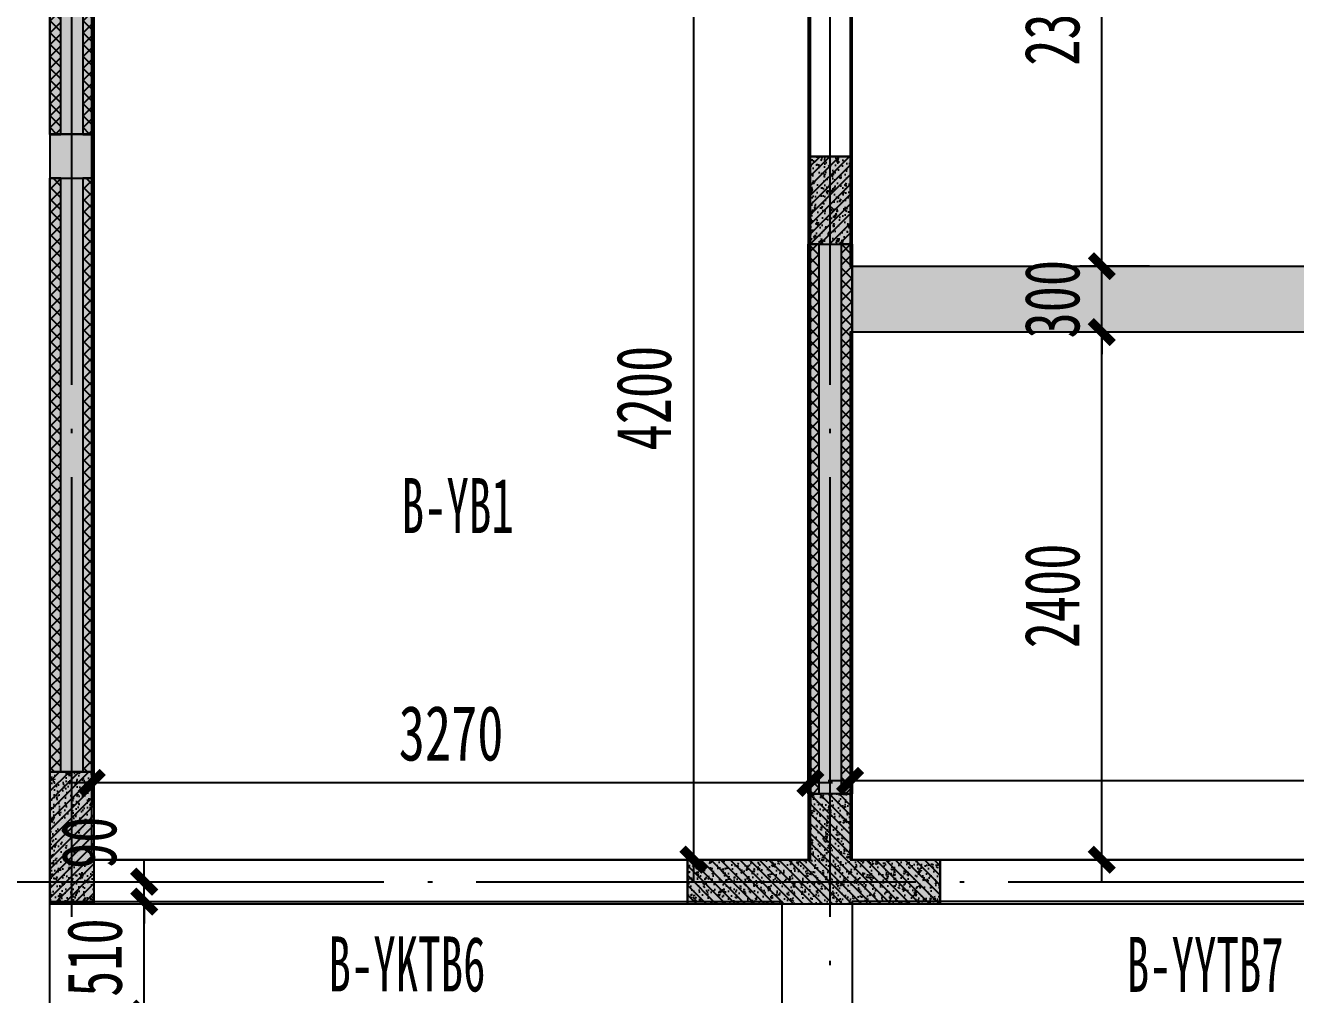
# Model space of a CAD drawing. Extents: x -3200779283 to -8106663, y 659664 to 1123462.
# Drawn here: x -8170912 to -8165133, y 926911 to 931320 of the extents above; entities that cross this region are included whole.
import ezdxf
from ezdxf.enums import TextEntityAlignment as Align

# ---------------------------------------------------------------- set-up
doc = ezdxf.new("R2010")
doc.units = 0
doc.header["$LTSCALE"] = 1000
doc.header["$MEASUREMENT"] = 0
for name, pattern in [('125-墙体$0$CONTINOUS', [0]), ('3#-轴线$0$DOTE', [2.42, 2, -0.2, 0.02, -0.2]), ('3#4#5#$0$DASH', [0.35, 0.25, -0.1]), ('DASH', [0.35, 0.25, -0.1])]:
    doc.linetypes.add(name, pattern=pattern)
doc.layers.get('Defpoints').update_dxf_attribs({"color": 30, "linetype": 'DASH'})
for name, color, linetype in [('125-墙体$0$S-WALL', 40, 'Continuous'), ('125-墙体$0$S-WALL-BEAM', 120, 'Continuous'), ('125-墙体$0$S-WALL-COLU', 252, '125-墙体$0$CONTINOUS'), ('125-墙体$0$S-WALL-COLU-HATC', 16, 'Continuous'), ('125-墙体$0$S-WALL-HATC', 253, 'Continuous'), ('3#-轴线$0$A-ANNO-DOTE', 10, '3#-轴线$0$DOTE'), ('3#4#5#$0$PC-SLAB', 6, '3#4#5#$0$DASH'), ('3#4#5#$0$S-ANNO-TEXT', 7, 'Continuous'), ('3#4#5#$0$S-DIMS-SLAB', 120, 'Continuous'), ('3#4#5#$0$S-PC-FQ', 4, 'Continuous'), ('3#4#5#$0$S-PC-FQ-WYQ', 4, 'Continuous'), ('3#4#5#$0$S-PC-SLAB', 6, 'Continuous'), ('3#4#5#$0$S-WALL-HATC', 253, 'Continuous'), ('3#4#5#$0$可计入现浇段', 60, 'Continuous')]:
    doc.layers.add(name, color=color, linetype=linetype)
doc.styles.add('3#4#5#$0$外部参照 1$0$宋体', font='', dxfattribs={"width": 0.8})
doc.styles.add('3#4#5#$0$楷体', font='', dxfattribs={"width": 0.7})
doc.styles.get('3#4#5#$0$外部参照 1$0$宋体').set_extended_font_data('SimSun')
doc.styles.get('3#4#5#$0$楷体').set_extended_font_data('KaiTi_GB2312')
doc.dimstyles.new('3#4#5#$0$TSSD_100_100', dxfattribs={"dimtxt": 250, "dimasz": 100, "dimexe": 100, "dimexo": 250, "dimgap": 100, "dimtad": 1, "dimdec": 0, "dimzin": 0, "dimdsep": 46, "dimtxsty": '3#4#5#$0$楷体', "dimblk": '3#4#5#$0$_ArchTick', "dimcen": 0, "dimdle": 100, "dimclrt": 7, "dimadec": 0, "dimazin": 0, "dimtfac": 1, "dimtdec": 0, "dimtix": 1, "dimtmove": 2, "dimatfit": 3, "dimfxl": 1, "dimtolj": 1, "dimtzin": 0, "dimarcsym": 0})

# ---------------------------------------------------------------- blocks, each defined once
blk = doc.blocks.new('3#4#5#$0$B-YWQ15')
at = {"layer": '3#4#5#$0$S-PC-FQ-WYQ'}
h = blk.add_hatch(dxfattribs=at)
h.set_pattern_fill('ANSI37', color=256, scale=12, angle=90)
h.set_pattern_definition([(135, (-970766.46, 834939.808), (-26.9407684, -26.9407684), []), (225, (-970766.46, 834939.808), (26.9407684, -26.9407684), [])])
h.paths.add_polyline_path([(-108963.8, 319088.3), (-108913.8, 319088.3), (-108914, 321788.4), (-108964, 321788.4)])
h = blk.add_hatch(dxfattribs=at)
h.set_pattern_fill('ANSI37', color=256, scale=12, angle=90)
h.set_pattern_definition([(135, (-970616.46, 834939.808), (-26.9407684, -26.9407684), []), (225, (-970616.46, 834939.808), (26.9407684, -26.9407684), [])])
h.paths.add_polyline_path([(-108813.8, 319088.3), (-108763.8, 319088.3), (-108764, 321788.4), (-108814, 321788.4)])
for points in [[(-108963.8, 319088.3), (-108913.8, 319088.3), (-108914, 321788.4), (-108964, 321788.4)], [(-108964, 321788.4), (-108764, 321788.4), (-108763.8, 319088.3), (-108963.8, 319088.3)], [(-108813.8, 319088.3), (-108763.8, 319088.3), (-108764, 321788.4), (-108814, 321788.4)]]:
    blk.add_lwpolyline(points, close=True, dxfattribs=at)
blk = doc.blocks.new('3#4#5#$0$B-YWQ7')
at = {"layer": '3#4#5#$0$S-PC-FQ'}
h = blk.add_hatch(dxfattribs=at)
h.set_pattern_fill('HONEY', color=6, scale=100)
h.set_pattern_definition([(0, (-2908947.837, 574047.362), (18.75, 10.8253175), [12.5, -25]), (120, (-2908947.837, 574047.362), (-18.74999996, 10.82531757), [12.5, -25]), (60, (-2908947.837, 574047.362), (4e-08, 21.65063507), [-25, 12.5])])
h.paths.add_polyline_path([(-147955.8, 325388.4), (-147855.8, 325388.4), (-147856, 324388.4), (-147956, 324388.4)])
at = {"layer": '3#4#5#$0$S-PC-FQ-WYQ'}
h = blk.add_hatch(dxfattribs=at)
h.set_pattern_fill('ANSI37', color=256, scale=12, angle=90)
h.set_pattern_definition([(135, (-1009808.17, 839489.796), (-26.9407684, -26.9407684), []), (225, (-1009808.17, 839489.796), (26.9407684, -26.9407684), [])])
h.paths.add_polyline_path([(-148006, 326088.4), (-147956, 326088.4), (-147955.8, 326488.4), (-148005.8, 326488.4)])
h = blk.add_hatch(dxfattribs=at)
h.set_pattern_fill('ANSI37', color=256, scale=12, angle=90)
h.set_pattern_definition([(135, (-1009658.17, 839489.796), (-26.9407684, -26.9407684), []), (225, (-1009658.17, 839489.796), (26.9407684, -26.9407684), [])])
h.paths.add_polyline_path([(-147856, 326088.4), (-147806, 326088.4), (-147805.8, 326488.4), (-147855.8, 326488.4)])
h = blk.add_hatch(dxfattribs=at)
h.set_pattern_fill('ANSI37', color=256, scale=12, angle=90)
h.set_pattern_definition([(135, (-1009808.172, 838539.798), (-26.9407684, -26.9407684), []), (225, (-1009808.172, 838539.798), (26.9407684, -26.9407684), [])])
h.paths.add_polyline_path([(-148005.8, 324388.4), (-147955.8, 324388.4), (-147955.8, 325388.4), (-148005.8, 325388.4)])
h = blk.add_hatch(dxfattribs=at)
h.set_pattern_fill('ANSI37', color=256, scale=12, angle=90)
h.set_pattern_definition([(135, (-1009658.172, 838539.798), (-26.9407684, -26.9407684), []), (225, (-1009658.172, 838539.798), (26.9407684, -26.9407684), [])])
h.paths.add_polyline_path([(-147855.8, 324388.4), (-147805.8, 324388.4), (-147805.8, 325388.4), (-147855.8, 325388.4)])
h = blk.add_hatch(dxfattribs=at)
h.set_pattern_fill('ANSI37', color=256, scale=12, angle=90)
h.set_pattern_definition([(135, (-1009808.04, 836589.806), (-26.9407684, -26.9407684), []), (225, (-1009808.04, 836589.806), (26.9407684, -26.9407684), [])])
h.paths.add_polyline_path([(-148005.9, 322088.4), (-147955.9, 322088.4), (-147955.6, 323688.4), (-148005.6, 323688.4)])
h = blk.add_hatch(dxfattribs=at)
h.set_pattern_fill('ANSI37', color=256, scale=12, angle=90)
h.set_pattern_definition([(135, (-1009658.04, 836589.806), (-26.9407684, -26.9407684), []), (225, (-1009658.04, 836589.806), (26.9407684, -26.9407684), [])])
h.paths.add_polyline_path([(-147855.9, 322088.4), (-147805.9, 322088.4), (-147805.6, 323688.4), (-147855.6, 323688.4)])
at = {"layer": '3#4#5#$0$S-PC-FQ', "color": 6}
blk.add_lwpolyline([(-147955.8, 325388.4), (-147855.8, 325388.4), (-147855.9, 324388.4), (-147955.9, 324388.4)], close=True, dxfattribs=at)
at = {"layer": '3#4#5#$0$S-PC-FQ-WYQ'}
for points in [[(-148006, 326088.4), (-147956, 326088.4), (-147955.8, 326488.4), (-148005.8, 326488.4)], [(-148005.8, 326488.4), (-147805.8, 326488.4), (-147806, 326088.4), (-148006, 326088.4)], [(-147856, 326088.4), (-147806, 326088.4), (-147805.8, 326488.4), (-147855.8, 326488.4)], [(-148006, 326088.4), (-147805.8, 326088.4), (-147805.8, 325388.4), (-148006, 325388.4)], [(-148005.8, 324388.4), (-147955.8, 324388.4), (-147955.8, 325388.4), (-148005.8, 325388.4)], [(-148005.8, 325388.4), (-147805.8, 325388.4), (-147805.8, 324388.4), (-148005.8, 324388.4)], [(-147855.8, 324388.4), (-147805.8, 324388.4), (-147805.8, 325388.4), (-147855.8, 325388.4)], [(-148006, 324388.4), (-147805.8, 324388.4), (-147805.6, 323688.4), (-148005.9, 323688.4)], [(-148005.9, 322088.4), (-147955.9, 322088.4), (-147955.6, 323688.4), (-148005.6, 323688.4)], [(-148005.6, 323688.4), (-147805.6, 323688.4), (-147805.9, 322088.4), (-148005.9, 322088.4)], [(-147855.9, 322088.4), (-147805.9, 322088.4), (-147805.6, 323688.4), (-147855.6, 323688.4)]]:
    blk.add_lwpolyline(points, close=True, dxfattribs=at)
blk = doc.blocks.new('3#4#5#$0$A$C53EF3948')
at = {"layer": '3#4#5#$0$S-PC-FQ-WYQ'}
h = blk.add_hatch(dxfattribs=at)
h.set_pattern_fill('ANSI37', color=256, scale=12, angle=90)
h.set_pattern_definition([(135, (-858352.64, 504101.34), (-26.9407684, -26.9407684), []), (225, (-858352.64, 504101.34), (26.9407684, -26.9407684), [])])
h.paths.add_polyline_path([(3450, -10800.1), (3500, -10800.1), (3499.8, -8300), (3449.8, -8300)])
h = blk.add_hatch(dxfattribs=at)
h.set_pattern_fill('ANSI37', color=256, scale=12, angle=90)
h.set_pattern_definition([(135, (-858202.64, 504101.34), (-26.9407684, -26.9407684), []), (225, (-858202.64, 504101.34), (26.9407684, -26.9407684), [])])
h.paths.add_polyline_path([(3600, -10800.1), (3650, -10800.1), (3649.8, -8300), (3599.8, -8300)])
for points in [[(3450, -10800.1), (3500, -10800.1), (3499.8, -8300), (3449.8, -8300)], [(3449.8, -8300), (3649.8, -8300), (3650, -10800.1), (3450, -10800.1)], [(3600, -10800.1), (3650, -10800.1), (3649.8, -8300), (3599.8, -8300)]]:
    blk.add_lwpolyline(points, close=True, dxfattribs=at)
at = {"layer": '3#4#5#$0$可计入现浇段'}
blk.add_lwpolyline([(199.9, -8000), (199.9, -8000), (199.9, -8000), (199.9, -7800), (199.9, -7800), (199.9, -7800), (-0.1, -7800), (-0.1, -8000), (199.9, -8000)], dxfattribs=at)
at = {"layer": '3#4#5#$0$S-PC-FQ-WYQ'}
for name, p in [('3#4#5#$0$B-YWQ7', (148005.8, -329888.5)), ('3#4#5#$0$B-YWQ15', (108963.7, -329788.4))]:
    blk.add_blockref(name, p, dxfattribs=at)
blk = doc.blocks.new('3#4#5#$0$_ArchTick')
at = {"color": 0, "linetype": 'ByBlock', "const_width": 0.4}
blk.add_lwpolyline([(-0.5, -0.5), (0.5, 0.5)], dxfattribs=at)
blk = doc.blocks.new('*D972')
at = {"layer": '3#4#5#$0$S-DIMS-SLAB', "color": 0, "lineweight": -2, "transparency": 16777216}
for p, q in [((429.3, 9.8), (429.3, 109.8)), ((249.3, 9.8), (529.3, 9.8)), ((429.3, -500.2), (429.3, 9.8)), ((249.3, -500.2), (529.3, -500.2)), ((429.3, -500.2), (429.3, -600.2))]:
    blk.add_line(p, q, dxfattribs=at)
at = {"layer": 'Defpoints', "color": 0, "transparency": 16777216}
for p in [(-0.7, 9.8), (429.3, 9.8), (-0.7, -500.2)]:
    blk.add_point(p, dxfattribs=at)
at = {"layer": '3#4#5#$0$S-DIMS-SLAB', "color": 0, "lineweight": -2, "transparency": 16777216, "xscale": 100, "yscale": 100, "zscale": 100}
for p, rotation in [((429.3, 9.8), 270), ((429.3, -500.2), 90)]:
    blk.add_blockref('3#4#5#$0$_ArchTick', p, dxfattribs=dict(at, rotation=rotation))
at = {"layer": '3#4#5#$0$S-DIMS-SLAB', "color": 7, "transparency": 16777216, "insert": (204.3, -245.2), "char_height": 250, "attachment_point": 5, "rotation": 90, "style": '3#4#5#$0$楷体'}
blk.add_mtext('\\A1;510', dxfattribs=at)
blk = doc.blocks.new('*D1002')
at = {"layer": '3#4#5#$0$S-DIMS-SLAB', "color": 0, "lineweight": -2, "transparency": 16777216}
for p, q in [((429.3, 100), (429.3, 200)), ((250, 100), (529.3, 100)), ((429.3, 9.8), (429.3, 100)), ((250, 9.8), (529.3, 9.8)), ((429.3, 9.8), (429.3, -90.2))]:
    blk.add_line(p, q, dxfattribs=at)
at = {"layer": 'Defpoints', "color": 0, "transparency": 16777216}
for p in [(0, 100), (429.3, 100), (0, 9.8)]:
    blk.add_point(p, dxfattribs=at)
at = {"layer": '3#4#5#$0$S-DIMS-SLAB', "color": 0, "lineweight": -2, "transparency": 16777216, "xscale": 100, "yscale": 100, "zscale": 100}
for p, rotation in [((429.3, 100), 270), ((429.3, 9.8), 90)]:
    blk.add_blockref('3#4#5#$0$_ArchTick', p, dxfattribs=dict(at, rotation=rotation))
at = {"layer": '3#4#5#$0$S-DIMS-SLAB', "color": 7, "transparency": 16777216, "insert": (179.3, 277.3), "char_height": 250, "attachment_point": 5, "rotation": 90, "style": '3#4#5#$0$楷体'}
blk.add_mtext('\\A1;90', dxfattribs=at)
blk = doc.blocks.new('3#4#5#$0$ban111')
at = {"layer": '3#4#5#$0$S-WALL-HATC', "ltscale": 100}
h = blk.add_hatch(dxfattribs=at)
h.set_pattern_fill('AR-CONC', color=256, scale=25, angle=-270, style=0)
h.set_pattern_definition([(140, (-37341047970.12, -2020437059.28), (15.68803374565, 179.3150456502), [18.75, -206.25]), (85, (-37341047970.12, -2020437059.28), (-188.048033425, -34.68783340325), [15, -165]), (190.4514, (-37341047968.81, -2020437044.34), (-172.3598855152, 144.6273454285), [15.9350475, -175.285528]), (136.1842, (-37341048020.12, -2020437059.28), (41.3797535823, 266.8102621564), [28.125, -309.375]), (186.6356, (-37341048016.67, -2020437037.05), (-243.5294677251, 233.6656763872), [23.902572, -262.92825]), (81.1842, (-37341048020.12, -2020437059.28), (-243.5296502313, 233.6654862834), [22.5, -247.5]), (111, (-37341048007.62, -2020437034.28), (100.65472266633, 149.2267630296), [18.75, -206.25]), (56, (-37341048007.62, -2020437034.28), (-181.2875112617, 60.8288329804), [15, -165]), (161.4514, (-37341047999.23, -2020437021.84), (-80.6326241775, 210.0556571454), [15.9350475, -175.285528]), (127.5, (-37341047970.12, -2020437059.28), (-83.22346345783, 3.03996382932), [0, -163, 0, -167.5, 0, -165.625]), (97.5, (-37341047970.12, -2020437059.28), (-98.6029279706, 65.76738436054), [0, -95.5, 0, -159.25, 0, -63.125]), (57.5, (-37341047970.12, -2020437115.03), (5.6387179336, 133.4556090431), [0, -62.5, 0, -195, 0, -258.75]), (47.5, (-37341047970.12, -2020437140.03), (-25.02624558308, 145.7965423356), [0, -81.25, 0, -129.5, 0, -183.75])])
h.paths.add_polyline_path([(-228282, 404475), (-228282, 404775), (-221482, 404775), (-221482, 404475)])
at = {"layer": '3#4#5#$0$S-PC-SLAB'}
blk.add_lwpolyline([(-228292, 407075), (-228292, 404775), (-221472, 404775), (-221472, 405875), (-222672, 405875), (-222672, 407075), (-228292, 407075)], dxfattribs=at)
for points in [[(-231742, 402075), (-228472, 402075), (-228472, 406275), (-231742, 406275)], [(-228292, 402075), (-221472, 402075), (-221472, 404475), (-228292, 404475)]]:
    blk.add_lwpolyline(points, close=True, dxfattribs=at)
at = {"layer": '3#4#5#$0$S-WALL-HATC', "ltscale": 100}
blk.add_lwpolyline([(-228282, 404475), (-228282, 404775), (-221482, 404775), (-221482, 404475)], close=True, dxfattribs=at)
blk = doc.blocks.new('*D830')
at = {"layer": '3#4#5#$0$S-DIMS-SLAB', "color": 0, "lineweight": -2, "transparency": 16777216}
for p, q in [((150536.8, 155291.2), (150536.8, 154933.5)), ((157356.8, 155291.2), (157356.8, 154933.5)), ((157456.8, 155033.5), (150436.8, 155033.5))]:
    blk.add_line(p, q, dxfattribs=at)
at = {"layer": 'Defpoints', "color": 0, "transparency": 16777216}
for p in [(150536.8, 155541.2), (157356.8, 155541.2), (150536.8, 155033.5)]:
    blk.add_point(p, dxfattribs=at)
at = {"layer": '3#4#5#$0$S-DIMS-SLAB', "color": 0, "lineweight": -2, "transparency": 16777216, "xscale": 100, "yscale": 100, "zscale": 100, "rotation": 180}
blk.add_blockref('3#4#5#$0$_ArchTick', (150536.8, 155033.5), dxfattribs=at)
at = {"layer": '3#4#5#$0$S-DIMS-SLAB', "color": 0, "lineweight": -2, "transparency": 16777216, "xscale": 100, "yscale": 100, "zscale": 100}
blk.add_blockref('3#4#5#$0$_ArchTick', (157356.8, 155033.5), dxfattribs=at)
at = {"layer": '3#4#5#$0$S-DIMS-SLAB', "color": 7, "transparency": 16777216, "insert": (153946.8, 155258.5), "char_height": 250, "attachment_point": 5, "style": '3#4#5#$0$楷体'}
blk.add_mtext('\\A1;6820', dxfattribs=at)
blk = doc.blocks.new('*D831')
at = {"layer": '3#4#5#$0$S-DIMS-SLAB', "color": 0, "lineweight": -2, "transparency": 16777216}
for p, q in [((151682.3, 154575.1), (151682.3, 157175.1)), ((151900, 157075.1), (151582.3, 157075.1)), ((151900, 154675.1), (151582.3, 154675.1))]:
    blk.add_line(p, q, dxfattribs=at)
at = {"layer": 'Defpoints', "color": 0, "transparency": 16777216}
for p in [(151682.3, 157075.1), (152150, 157075.1), (152150, 154675.1)]:
    blk.add_point(p, dxfattribs=at)
at = {"layer": '3#4#5#$0$S-DIMS-SLAB', "color": 0, "lineweight": -2, "transparency": 16777216, "xscale": 100, "yscale": 100, "zscale": 100}
for p, rotation in [((151682.3, 157075.1), 90), ((151682.3, 154675.1), 270)]:
    blk.add_blockref('3#4#5#$0$_ArchTick', p, dxfattribs=dict(at, rotation=rotation))
at = {"layer": '3#4#5#$0$S-DIMS-SLAB', "color": 7, "transparency": 16777216, "insert": (151457.3, 155875.1), "char_height": 250, "attachment_point": 5, "rotation": 90, "style": '3#4#5#$0$楷体'}
blk.add_mtext('\\A1;2400', dxfattribs=at)
blk = doc.blocks.new('*D832')
at = {"layer": '3#4#5#$0$S-DIMS-SLAB', "color": 0, "lineweight": -2, "transparency": 16777216}
for p, q in [((151682.3, 157375.1), (151682.3, 157475.1)), ((151900, 157375.1), (151582.3, 157375.1)), ((151682.3, 157075.1), (151682.3, 157375.1)), ((151900, 157075.1), (151582.3, 157075.1)), ((151682.3, 157075.1), (151682.3, 156975.1))]:
    blk.add_line(p, q, dxfattribs=at)
at = {"layer": 'Defpoints', "color": 0, "transparency": 16777216}
for p in [(151682.3, 157375.1), (152150, 157375.1), (152150, 157075.1)]:
    blk.add_point(p, dxfattribs=at)
at = {"layer": '3#4#5#$0$S-DIMS-SLAB', "color": 0, "lineweight": -2, "transparency": 16777216, "xscale": 100, "yscale": 100, "zscale": 100}
for p, rotation in [((151682.3, 157375.1), 270), ((151682.3, 157075.1), 90)]:
    blk.add_blockref('3#4#5#$0$_ArchTick', p, dxfattribs=dict(at, rotation=rotation))
at = {"layer": '3#4#5#$0$S-DIMS-SLAB', "color": 7, "transparency": 16777216, "insert": (151457.3, 157225.1), "char_height": 250, "attachment_point": 5, "rotation": 90, "style": '3#4#5#$0$楷体'}
blk.add_mtext('\\A1;300', dxfattribs=at)
blk = doc.blocks.new('*D833')
at = {"layer": '3#4#5#$0$S-DIMS-SLAB', "color": 0, "lineweight": -2, "transparency": 16777216}
for p, q in [((151682.3, 157275.1), (151682.3, 159775.1)), ((151900, 159675.1), (151582.3, 159675.1)), ((151900, 157375.1), (151582.3, 157375.1))]:
    blk.add_line(p, q, dxfattribs=at)
at = {"layer": 'Defpoints', "color": 0, "transparency": 16777216}
for p in [(151682.3, 159675.1), (152150, 159675.1), (152150, 157375.1)]:
    blk.add_point(p, dxfattribs=at)
at = {"layer": '3#4#5#$0$S-DIMS-SLAB', "color": 0, "lineweight": -2, "transparency": 16777216, "xscale": 100, "yscale": 100, "zscale": 100}
for p, rotation in [((151682.3, 159675.1), 90), ((151682.3, 157375.1), 270)]:
    blk.add_blockref('3#4#5#$0$_ArchTick', p, dxfattribs=dict(at, rotation=rotation))
at = {"layer": '3#4#5#$0$S-DIMS-SLAB', "color": 7, "transparency": 16777216, "insert": (151457.3, 158525.1), "char_height": 250, "attachment_point": 5, "rotation": 90, "style": '3#4#5#$0$楷体'}
blk.add_mtext('\\A1;2300', dxfattribs=at)
blk = doc.blocks.new('*D836')
at = {"layer": '3#4#5#$0$S-DIMS-SLAB', "color": 0, "lineweight": -2, "transparency": 16777216}
for p, q in [((147087, 155281.9), (147087, 154924.2)), ((150357, 155281.9), (150357, 154924.2)), ((150457, 155024.2), (146987, 155024.2))]:
    blk.add_line(p, q, dxfattribs=at)
at = {"layer": 'Defpoints', "color": 0, "transparency": 16777216}
for p in [(147087, 155531.9), (150357, 155531.9), (147087, 155024.2)]:
    blk.add_point(p, dxfattribs=at)
at = {"layer": '3#4#5#$0$S-DIMS-SLAB', "color": 0, "lineweight": -2, "transparency": 16777216, "xscale": 100, "yscale": 100, "zscale": 100, "rotation": 180}
blk.add_blockref('3#4#5#$0$_ArchTick', (147087, 155024.2), dxfattribs=at)
at = {"layer": '3#4#5#$0$S-DIMS-SLAB', "color": 0, "lineweight": -2, "transparency": 16777216, "xscale": 100, "yscale": 100, "zscale": 100}
blk.add_blockref('3#4#5#$0$_ArchTick', (150357, 155024.2), dxfattribs=at)
at = {"layer": '3#4#5#$0$S-DIMS-SLAB', "color": 7, "transparency": 16777216, "insert": (148722, 155249.2), "char_height": 250, "attachment_point": 5, "style": '3#4#5#$0$楷体'}
blk.add_mtext('\\A1;3270', dxfattribs=at)
blk = doc.blocks.new('*D841')
at = {"layer": '3#4#5#$0$S-DIMS-SLAB', "color": 0, "lineweight": -2, "transparency": 16777216}
for p, q in [((149824.9, 158975.1), (149824.9, 154575.1)), ((150107, 158875.1), (149724.9, 158875.1)), ((150107, 154675.1), (149724.9, 154675.1))]:
    blk.add_line(p, q, dxfattribs=at)
at = {"layer": 'Defpoints', "color": 0, "transparency": 16777216}
for p in [(150357, 158875.1), (149824.9, 154675.1), (150357, 154675.1)]:
    blk.add_point(p, dxfattribs=at)
at = {"layer": '3#4#5#$0$S-DIMS-SLAB', "color": 0, "lineweight": -2, "transparency": 16777216, "xscale": 100, "yscale": 100, "zscale": 100}
for p, rotation in [((149824.9, 158875.1), 90), ((149824.9, 154675.1), 270)]:
    blk.add_blockref('3#4#5#$0$_ArchTick', p, dxfattribs=dict(at, rotation=rotation))
at = {"layer": '3#4#5#$0$S-DIMS-SLAB', "color": 7, "transparency": 16777216, "insert": (149599.9, 156775.1), "char_height": 250, "attachment_point": 5, "rotation": 90, "style": '3#4#5#$0$楷体'}
blk.add_mtext('\\A1;4200', dxfattribs=at)
blk = doc.blocks.new('125-墙体')
at = {"layer": '125-墙体$0$S-WALL-COLU-HATC'}
h = blk.add_hatch(dxfattribs=at)
h.set_pattern_fill('AR-CONC', color=256, scale=10)
h.set_pattern_definition([(50, (15787.076, -245457.834), (71.726018, -6.275213), [7.5, -82.5]), (355, (15787.076, -245457.83), (-13.875133, 75.219213), [6, -66]), (100.4514, (15793.05, -245458.36), (57.850938, 68.943954), [6.37402, -70.114211]), (46.1842, (15787.08, -245437.83), (106.724105, -16.5519), [11.25, -123.75]), (96.6356, (15795.97, -245439.21), (93.46627, 97.411787), [9.56103, -105.1713]), (351.1842, (15787.08, -245437.83), (93.466195, 97.41186), [9, -99]), (21, (15797.076, -245442.834), (59.690705, -40.261889), [7.5, -82.5]), (326, (15797.076, -245442.83), (24.331533, 72.515005), [6, -66]), (71.4514, (15802.05, -245446.19), (84.022263, 32.25305), [6.37402, -70.114211]), (37.5, (15787.076, -245457.834), (1.2159855, 33.2893854), [0, -65.2, 0, -67, 0, -66.25]), (7.5, (15787.076, -245457.834), (26.306954, 39.441171), [0, -38.2, 0, -63.7, 0, -25.25]), (327.5, (15764.776, -245457.834), (53.3822436, -2.2554872), [0, -25, 0, -78, 0, -103.5]), (317.5, (15754.776, -245457.834), (58.318617, 10.010498), [0, -32.5, 0, -51.8, 0, -73.5])])
h.paths.add_polyline_path([(3550, -7800), (3350, -7800), (3350, -8200), (3550, -8200)])
h = blk.add_hatch(dxfattribs=at)
h.set_pattern_fill('ANSI31', color=256, scale=250, style=0)
h.set_pattern_definition([(45, (15787.076, -245457.834), (-22.097087, 22.097087), [])])
h.paths.add_polyline_path([(3550, -7800), (3350, -7800), (3350, -8200), (3550, -8200)])
h = blk.add_hatch(dxfattribs=at)
h.set_pattern_fill('AR-CONC', color=256, scale=10)
h.set_pattern_definition([(50, (295941.93, -248457.834), (71.726018, -6.2752135), [7.5, -82.5]), (355, (295941.93, -248457.83), (-13.875133, 75.219213), [6, -66]), (100.4514, (295947.91, -248458.36), (57.850938, 68.943954), [6.374019, -70.114211]), (46.1842, (295941.93, -248437.83), (106.724105, -16.551901), [11.25, -123.75]), (96.6356, (295950.82, -248439.21), (93.46627, 97.411787), [9.56103, -105.1713]), (351.1842, (295941.93, -248437.83), (93.466195, 97.41186), [9, -99]), (21, (295951.93, -248442.834), (59.690705, -40.261889), [7.5, -82.5]), (326, (295951.93, -248442.83), (24.331533, 72.515005), [6, -66]), (71.4514, (295956.905, -248446.19), (84.022263, 32.25305), [6.374019, -70.114211]), (37.5, (295941.93, -248457.834), (1.2159855, 33.2893854), [0, -65.2, 0, -67, 0, -66.25]), (7.5, (295941.93, -248457.834), (26.3069537, 39.4411712), [0, -38.2, 0, -63.7, 0, -25.25]), (327.5, (295919.63, -248457.834), (53.3822436, -2.2554872), [0, -25, 0, -78, 0, -103.5]), (317.5, (295909.63, -248457.834), (58.318617, 10.010498), [0, -32.5, 0, -51.8, 0, -73.5])])
h.paths.add_polyline_path([(-100, -10600), (100, -10600), (100, -11200), (-100, -11200)])
h = blk.add_hatch(dxfattribs=at)
h.set_pattern_fill('ANSI31', color=256, scale=250, style=0)
h.set_pattern_definition([(45, (295941.93, -248457.834), (-22.097087, 22.097087), [])])
h.paths.add_polyline_path([(100, -10600), (-100, -10600), (-100, -11200), (100, -11200)])
h = blk.add_hatch(dxfattribs=at)
h.set_pattern_fill('AR-CONC', color=256, scale=10, angle=90)
h.set_pattern_definition([(140, (245486.99, 4537.05), (6.275213, 71.726018), [7.5, -82.5]), (85, (245486.99, 4537.05), (-75.219213, -13.875133), [6, -66]), (190.4514, (245487.51, 4543.03), (-68.943954, 57.850938), [6.37402, -70.114211]), (136.1842, (245466.99, 4537.05), (16.5519, 106.724105), [11.25, -123.75]), (186.6356, (245468.37, 4545.95), (-97.411787, 93.46627), [9.56103, -105.1713]), (81.1842, (245466.99, 4537.05), (-97.41186, 93.466195), [9, -99]), (111, (245471.99, 4547.05), (40.261889, 59.690705), [7.5, -82.5]), (56, (245471.99, 4547.05), (-72.515005, 24.331533), [6, -66]), (161.4514, (245475.345, 4552.03), (-32.25305, 84.022263), [6.37402, -70.114211]), (127.5, (245486.99, 4537.052), (-33.2893854, 1.2159855), [0, -65.2, 0, -67, 0, -66.25]), (97.5, (245486.99, 4537.052), (-39.441171, 26.306954), [0, -38.2, 0, -63.7, 0, -25.25]), (57.5, (245486.99, 4514.752), (2.2554872, 53.3822436), [0, -25, 0, -78, 0, -103.5]), (47.5, (245486.99, 4504.752), (-10.010498, 58.318617), [0, -32.5, 0, -51.8, 0, -73.5])])
h.paths.add_polyline_path([(3350, -11000), (2800, -11000), (2800, -11200), (3550, -11200), (3950, -11200), (3950, -11000), (3550, -11000), (3550, -10700), (3350, -10700)])
h = blk.add_hatch(dxfattribs=at)
h.set_pattern_fill('ANSI31', color=256, scale=250, angle=90, style=0)
h.set_pattern_definition([(135, (245486.99, 4537.052), (-22.097087, -22.097087), [])])
h.paths.add_polyline_path([(3350, -11000), (2800, -11000), (2800, -11200), (3550, -11200), (3950, -11200), (3950, -11000), (3550, -11000), (3550, -10700), (3350, -10700)])
at = {"layer": '125-墙体$0$S-WALL-HATC'}
for points in [[(100, -6100), (-100, -6100), (-100, -11200), (100, -11200)], [(3550, -11000), (3550, -7800), (3350, -7800), (3350, -11000), (3450, -11066.7)], [(2800, -11200), (3450, -11200), (3450, -11066.7), (3350, -11000), (2800, -11000)], [(3450, -11066.7), (3450, -11200), (3950, -11200), (3950, -11000), (3550, -11000)]]:
    blk.add_hatch(color=256, dxfattribs=at).paths.add_polyline_path(points)
at = {"layer": '125-墙体$0$S-WALL'}
for p, q in [((-100, -6100), (-100, -11200)), ((100, -6100), (100, -11000)), ((3550, -7800), (3350, -7800)), ((3350, -7800), (3350, -11000)), ((3550, -11000), (3550, -7800)), ((100, -11000), (100, -11000)), ((100, -11000), (100, -11200)), ((2800, -11000), (3350, -11000)), ((2800, -11000), (2800, -11200)), ((3550, -11000), (3950, -11000)), ((3950, -11000), (3950, -11200)), ((-100, -11200), (100, -11200)), ((2800, -11200), (3450, -11200)), ((3450, -11200), (3950, -11200))]:
    blk.add_line(p, q, dxfattribs=at)
at = {"layer": '125-墙体$0$S-WALL-BEAM'}
for points in [[(3550, -3300), (3350, -3300), (3350, -7800), (3550, -7800)], [(100, -11000), (100, -11200), (2800, -11200), (2800, -11000)], [(3950, -11000), (3950, -11200), (6950, -11200), (6950, -11000)]]:
    blk.add_lwpolyline(points, close=True, dxfattribs=at)
at = {"layer": '125-墙体$0$S-WALL-COLU', "lineweight": -2}
for points in [[(3550, -7800), (3350, -7800), (3350, -8200), (3550, -8200)], [(-100, -10600), (100, -10600), (100, -11200), (-100, -11200)]]:
    blk.add_lwpolyline(points, close=True, dxfattribs=at)
at = {"layer": '125-墙体$0$S-WALL-COLU', "linetype": 'ByBlock'}
blk.add_lwpolyline([(3350, -11000), (2800, -11000), (2800, -11200), (3550, -11200), (3950, -11200), (3950, -11000), (3550, -11000), (3550, -10700), (3350, -10700), (3350, -11000)], dxfattribs=at)
blk = doc.blocks.new('3#-轴线')
at = {"layer": '3#-轴线$0$A-ANNO-DOTE'}
for points in [[(0, -16100), (0, 5500)], [(3450, -16100), (3450, -3200)], [(-3000, -11100), (44800, -11100)]]:
    blk.add_lwpolyline(points, dxfattribs=at)
blk = doc.blocks.new('3#4#5#$0$A$C7C4D4DCF')
at = {"layer": '3#4#5#$0$S-PC-SLAB'}
blk.add_lwpolyline([(3329.4, -500.2), (-0.6, -500.2), (-0.6, 9.8), (3329.4, 9.8)], close=True, dxfattribs=at)
blk.add_lwpolyline([(3500.1, -500.2), (3500, -850.5, 0.41418), (4150.2, -1500.5), (7009.7, -1500.4), (7009.8, 9.5), (3649.4, 9.6), (3649.4, -500.2), (3500.1, -500.2)], format="xyb", dxfattribs=at)
at = {"layer": '3#4#5#$0$PC-SLAB', "linetype": 'ByBlock', "style": '3#4#5#$0$外部参照 1$0$宋体', "width": 0.6}
for s, p in [('B-YKTB6', (1624.6, -276.2)), ('B-YYTB7', (5256.1, -276.2))]:
    blk.add_text(s, height=250, rotation=360, dxfattribs=at).set_placement(p, align=Align.MIDDLE)
at = {"layer": '3#4#5#$0$S-DIMS-SLAB'}
dim = blk.add_linear_dim(base=(429.3, 100), p1=(0, 9.8), p2=(0, 100), angle=90, dimstyle='3#4#5#$0$TSSD_100_100', dxfattribs=at)
dim.commit()
dim.dimension.update_dxf_attribs({"geometry": '*D1002', "text_midpoint": (179.3, 277.3), "dimtype": 128})
dim = blk.add_linear_dim(base=(429.3, 9.8), p1=(-0.7, -500.2), p2=(-0.7, 9.8), angle=90, dimstyle='3#4#5#$0$TSSD_100_100', dxfattribs=at)
dim.commit()
dim.dimension.update_dxf_attribs({"geometry": '*D972', "text_midpoint": (204.3, -245.2)})
blk = doc.blocks.new('3#4#5#$0$5#')
at = {"layer": '3#4#5#$0$S-ANNO-TEXT'}
blk.add_blockref('3#4#5#$0$ban111', (378828.8, -247399.9), dxfattribs=at)
at = {"layer": '3#4#5#$0$PC-SLAB', "linetype": 'ByBlock', "style": '3#4#5#$0$外部参照 1$0$宋体', "width": 0.6}
blk.add_text('B-YB1', height=250, dxfattribs=at).set_placement((148752.1, 156286.2), align=Align.MIDDLE)
at = {"layer": '3#4#5#$0$S-DIMS-SLAB'}
for base, p1, p2, angle, picture, middle in [((151682.3, 159675.1), (152150, 157375.1), (152150, 159675.1), 90, '*D833', (151457.3, 158525.1)), ((149824.9, 154675.1), (150357, 158875.1), (150357, 154675.1), 90, '*D841', (149599.9, 156775.1)), ((151682.3, 157375.1), (152150, 157075.1), (152150, 157375.1), 90, '*D832', (151457.3, 157225.1)), ((151682.3, 157075.1), (152150, 154675.1), (152150, 157075.1), 90, '*D831', (151457.3, 155875.1)), ((147087, 155024.2), (150357, 155531.9), (147087, 155531.9), 180, '*D836', (148722, 155249.2)), ((150536.8, 155033.5), (157356.8, 155541.2), (150536.8, 155541.2), 180, '*D830', (153946.8, 155258.5))]:
    dim = blk.add_linear_dim(base=base, p1=p1, p2=p2, angle=angle, dimstyle='3#4#5#$0$TSSD_100_100', dxfattribs=at)
    dim.commit()
    dim.dimension.update_dxf_attribs({"geometry": picture, "text_midpoint": middle})

msp = doc.modelspace()

# ---------------------------------------------------------------- block references
for name in ['3#-轴线', '125-墙体']:
    msp.add_blockref(name, (-8170700.4, 938524.6))
at = {"layer": '3#4#5#$0$S-ANNO-TEXT'}
msp.add_blockref('3#4#5#$0$A$C53EF3948', (-8170800.4, 938624.8), dxfattribs=at)
at = {"layer": '3#4#5#$0$S-PC-SLAB'}
msp.add_blockref('3#4#5#$0$5#', (-8317697.2, 772849.8), dxfattribs=at)
at = {"layer": '3#4#5#$0$S-PC-SLAB', "color": 1}
msp.add_blockref('3#4#5#$0$A$C7C4D4DCF', (-8170800.4, 927324.8), dxfattribs=at)

doc.saveas('drawing.dxf')
